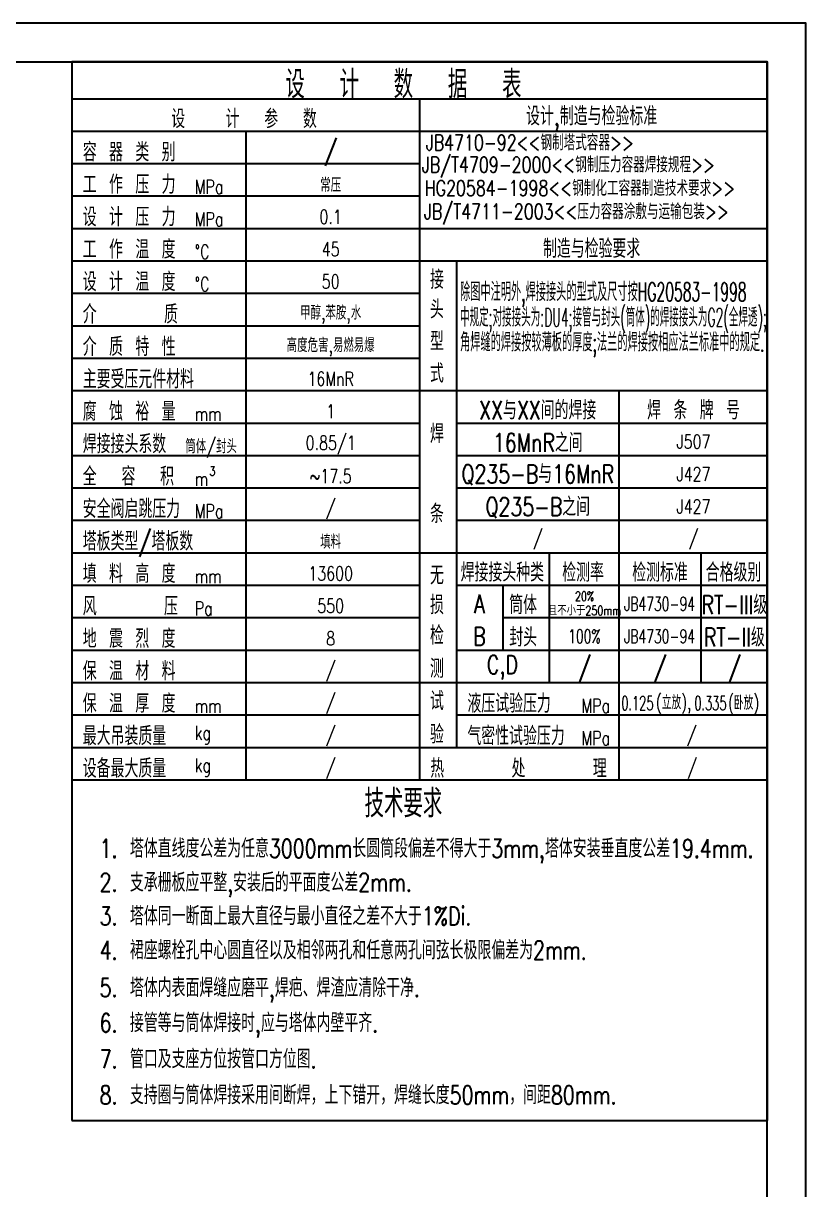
# Model space of a CAD drawing. Extents: x 4061 to 20693, y -5077 to 18471.
# Drawn here: x 15020 to 20693, y 10013 to 18471 of the extents above; entities that cross this region are included whole.
import ezdxf
from ezdxf.enums import TextEntityAlignment as Align

# ---------------------------------------------------------------- set-up
doc = ezdxf.new("R2010")
doc.units = 0
doc.header["$LTSCALE"] = 280
doc.header["$MEASUREMENT"] = 0
doc.layers.get('0').update_dxf_attribs({"linetype": 'CONTINUOUS'})
doc.layers.add('3', color=6, linetype='CONTINUOUS')
doc.layers.add('4', color=5, linetype='CONTINUOUS')
doc.styles.add('HZ', font='txt', dxfattribs={"width": 0.7, "bigfont": 'hztxt'})
doc.styles.add('HZ1', font='TXT', dxfattribs={"bigfont": 'HZTXT'})

msp = doc.modelspace()

# ---------------------------------------------------------------- linework, layer by layer
at = {"color": 1}
for p, q in [((15372.69809, 18191.42406), (15372.69809, 10516.03524)), ((20412.69809, 18191.42406), (15372.69809, 18191.42406)), ((20412.69809, 18191.42406), (20412.69809, 10516.03524)), ((15372.69809, 10516.03524), (20412.69809, 10516.03524))]:
    msp.add_line(p, q, dxfattribs=at)
for p, q in [((20412.69809, 17922.62406), (15372.69809, 17922.62406)), ((17892.69809, 17922.62406), (17892.69809, 12983.42406)), ((20412.69809, 17687.42406), (15372.69809, 17687.42406)), ((16632.69809, 17687.42406), (16632.69809, 12983.42406)), ((17892.69809, 17452.22406), (15372.69809, 17452.22406)), ((17892.69809, 17217.02406), (15372.69809, 17217.02406)), ((20412.69809, 16981.82406), (15372.69809, 16981.82406)), ((20412.69809, 16746.62406), (15372.69809, 16746.62406)), ((18161.49809, 16746.62406), (18161.49809, 13218.62406)), ((17892.69809, 16511.42406), (15372.69809, 16511.42406)), ((17892.69809, 16276.22406), (15372.69809, 16276.22406)), ((17892.69809, 16041.02406), (15372.69809, 16041.02406)), ((20412.69809, 15805.82406), (15372.69809, 15805.82406)), ((19337.49809, 15805.82406), (19337.49809, 13218.62406)), ((17892.69809, 15570.62406), (15372.69809, 15570.62406)), ((20412.69809, 15570.62406), (18161.49809, 15570.62406)), ((17892.69809, 15335.42406), (15372.69809, 15335.42406)), ((20412.69809, 15335.42406), (18161.49809, 15335.42406)), ((17892.69809, 15100.22406), (15372.69809, 15100.22406)), ((20412.69809, 15100.22406), (18161.49809, 15100.22406)), ((17892.69809, 14865.02406), (15372.69809, 14865.02406)), ((20412.69809, 14865.02406), (18161.49809, 14865.02406)), ((20412.69809, 14629.82406), (15372.69809, 14629.82406)), ((18833.49809, 14629.82406), (18833.49809, 13689.02406)), ((19932.44955, 14629.82406), (19932.44955, 13689.02406)), ((17892.69809, 14394.62406), (15372.69809, 14394.62406)), ((20412.69809, 14394.62406), (18161.49809, 14394.62406)), ((18497.49809, 14394.62406), (18497.49809, 13924.22406)), ((17892.69809, 14159.42406), (15372.69809, 14159.42406)), ((20412.69809, 14159.42406), (18497.49809, 14159.42406)), ((20412.69809, 14159.42406), (18497.49809, 14159.42406)), ((17892.69809, 13924.22406), (15372.69809, 13924.22406)), ((20412.69809, 13924.22406), (18161.49809, 13924.22406)), ((20412.69809, 13689.02406), (15372.69809, 13689.02406)), ((17892.69809, 13453.82406), (15372.69809, 13453.82406)), ((20412.69809, 13453.82406), (18161.49809, 13453.82406)), ((20412.69809, 13453.82406), (18161.49809, 13453.82406)), ((20412.69809, 13218.62406), (15372.69809, 13218.62406)), ((19337.49809, 13218.62406), (19337.49809, 12983.42406)), ((20412.69809, 12983.42406), (15372.69809, 12983.42406))]:
    msp.add_line(p, q)
at = {"layer": '3'}
msp.add_lwpolyline([(20692.69809, -5076.57594), (20692.69809, 18471.42406), (4060.69809, 18471.42406), (4060.69809, -5076.57594)], close=True, dxfattribs=at)
at = {"layer": '4', "const_width": 14}
msp.add_lwpolyline([(20412.69809, -4796.57594), (20412.69809, 18191.42406), (4340.69809, 18191.42406), (4340.69809, -4796.57594)], close=True, dxfattribs=at)

# ---------------------------------------------------------------- texts
at = {"style": 'HZ'}
for s, height, width, p in [('设  计  数  据  表', 201.5999999, 0.7, (17776.10098, 18038.58564)), ('设   计  参  数', 134.4, 0.75, (16620.753, 17785.51743)), ('设计,制造与检验标准', 134.4, 0.75, (19140.753, 17785.51743)), ('/', 134.4, 0.75, (17248.65548, 17539.27067)), ('常压', 100.8, 0.75, (17248.65548, 17304.07067)), ('0.1', 100.8, 0.75, (17248.65548, 17068.87067)), ('制造与检验要求', 134.4, 0.75, (19140.753, 16844.71743)), ('45', 100.8, 0.75, (17248.65548, 16833.67067)), ('50', 100.8, 0.75, (17248.65548, 16598.47067)), ('甲醇,苯胺,水', 100.8, 0.75, (17248.65548, 16363.27067)), ('高度危害,易燃易爆', 100.8, 0.75, (17248.65548, 16128.07067)), ('16MnR', 100.8, 0.75, (17248.65548, 15892.87067)), ('XX与XX间的焊接', 134.4, 0.75, (18750.03465, 15672.74279)), ('焊 条 牌 号', 134.4, 0.75, (19879.48889, 15672.74279)), ('1', 100.8, 0.75, (17248.65548, 15657.67067)), ('0.85/1', 100.8, 0.75, (17248.65548, 15422.47067)), ('16MnR之间', 134.4, 0.75, (18750.03465, 15437.54279)), ('J507', 100.8, 0.75, (19879.48889, 15437.54279)), ('~17.5', 100.8, 0.75, (17248.65548, 15187.27067)), ('Q235-B与16MnR', 134.4, 0.75, (18750.03465, 15202.34279)), ('J427', 100.8, 0.75, (19879.48889, 15202.34279)), ('/', 100.8, 0.75, (17248.65548, 14952.07067)), ('Q235-B之间', 134.4, 0.75, (18750.03465, 14967.14279)), ('J427', 100.8, 0.75, (19879.48889, 14967.14279)), ('/', 100.8, 0.75, (18750.03465, 14731.94279)), ('/', 100.8, 0.75, (19879.48889, 14731.94279)), ('填料', 100.8, 0.75, (17248.65548, 14716.87067)), ('焊接接头种类', 134.4, 0.75, (18493.44505, 14496.74279)), ('检测率', 134.4, 0.75, (19078.46652, 14496.74279)), ('检测标准', 134.4, 0.75, (19636.36706, 14496.74279)), ('合格级别', 134.4, 0.75, (20169.48611, 14496.74279)), ('13600', 100.8, 0.75, (17248.65548, 14481.67067)), ('550', 100.8, 0.75, (17248.65548, 14246.47067)), ('A', 134.4, 0.75, (18326.78038, 14261.54279)), ('筒体', 134.4, 0.75, (18643.99122, 14261.54279)), ('20%', 67.2, 0.75, (19088.94988, 14316.69854)), ('JB4730-94', 100.8, 0.65, (19633.50131, 14261.54279)), ('RT-III级', 134.4, 0.75, (20175.70845, 14261.54279)), ('且不小于250mm', 67.2, 0.75, (19088.94988, 14218.20868)), ('8', 100.8, 0.75, (17248.65548, 14011.27067)), ('B', 134.4, 0.75, (18326.78038, 14026.34279)), ('封头', 134.4, 0.75, (18643.99122, 14026.34279)), ('100%', 100.8, 0.65, (19088.94988, 14026.34279)), ('JB4730-94', 100.8, 0.65, (19633.50131, 14026.34279)), ('RT-II级', 134.4, 0.75, (20175.70845, 14026.34279)), ('C,D', 134.4, 0.75, (18493.44505, 13800.08628)), ('/', 134.4, 0.75, (19088.94988, 13791.14279)), ('/', 134.4, 0.75, (19636.36706, 13791.14279)), ('/', 134.4, 0.75, (20175.70845, 13791.14279)), ('/', 100.8, 0.75, (17248.65548, 13776.07067)), ('/', 100.8, 0.75, (17248.65548, 13540.87067)), ('0.125', 100.8, 0.6, (19472.66797, 13540.87067)), ('0.335', 100.8, 0.6, (20002.05741, 13540.87067)), ('/', 100.8, 0.75, (17248.65548, 13305.67067)), ('/', 100.8, 0.75, (19866.22136, 13305.67067)), ('/', 100.8, 0.75, (17248.65548, 13070.47067)), ('/', 100.8, 0.75, (19868.87171, 13070.47067)), ('技术要求', 201.6, 0.7, (17776.10098, 12824.28641))]:
    msp.add_text(s, height=height, dxfattribs=dict(at, width=width)).set_placement(p, align=Align.MIDDLE)
for s, height, style, width, p in [('容 器 类 别', 134.4, 'HZ', 0.75, (15451.14006, 17470.39881)), ('JB4710-92<<钢制塔式容器>>', 112, 'HZ', 0.75, (17938.40463, 17550.29492)), ('工 作 压 力', 134.4, 'HZ', 0.75, (15451.14006, 17235.19881)), ('HG20584-1998<<钢制化工容器制造技术要求>>', 112, 'HZ', 0.75, (17930.64911, 17220.06792)), ('MPa', 100.8, 'HZ', 0.75, (16263.4193, 17235.19881)), ('JB/T4711-2003<<压力容器涂敷与运输包装>>', 112, 'HZ', 0.75, (17925.18382, 17050.68005)), ('设 计 压 力', 134.4, 'HZ', 0.75, (15451.14006, 16999.99881)), ('MPa', 100.8, 'HZ', 0.75, (16263.4193, 16999.99881)), ('工 作 温 度', 134.4, 'HZ', 0.75, (15451.14006, 16764.79881)), ('%%DC', 100.8, 'HZ', 0.75, (16263.4193, 16764.79881)), ('设 计 温 度', 134.4, 'HZ', 0.75, (15451.14006, 16529.59881)), ('接', 134.4, 'HZ', 0.75, (17968.80433, 16545.91488)), ('%%DC', 100.8, 'HZ', 0.75, (16263.4193, 16529.59881)), ('除图中注明外,焊接接头的型式及尺寸按HG20583-1998', 134.4, 'HZ', 0.55, (18186.71214, 16457.18653)), ('介     质', 134.4, 'HZ', 0.75, (15451.14006, 16294.39881)), ('头', 134.4, 'HZ', 0.75, (17968.80433, 16330.21463)), ('中规定;对接接头为:DU4;接管与封头(筒体)的焊接接头为G2(全焊透);', 134.4, 'HZ', 0.49, (18186.71214, 16272.39802)), ('型', 134.4, 'HZ', 0.75, (17968.80433, 16098.69173)), ('角焊缝的焊接按较薄板的厚度;法兰的焊接按相应法兰标准中的规定.', 134.4, 'HZ', 0.55, (18186.71214, 16091.81639)), ('介 质 特 性', 134.4, 'HZ', 0.75, (15451.14006, 16059.19881)), ('式', 134.4, 'HZ', 0.75, (17968.80433, 15866.31283)), ('主要受压元件材料', 134.4, 'HZ', 0.75, (15451.14006, 15823.99881)), ('腐 蚀 裕 量', 134.4, 'HZ', 0.75, (15451.14006, 15588.79881)), ('mm', 100.8, 'HZ', 0.75, (16263.4193, 15588.79881)), ('焊', 134.4, 'HZ', 0.75, (17968.80433, 15428.01391)), ('焊接接头系数', 134.4, 'HZ', 0.75, (15451.14006, 15353.59881)), ('筒体/封头', 100.8, 'HZ', 0.75, (16195.09319, 15353.59881)), ('全  容  积', 134.4, 'HZ', 0.75, (15451.14006, 15118.39881)), ('3', 67.2, 'HZ', 0.75, (16369.79192, 15190.49509)), ('m', 100.8, 'HZ', 0.75, (16263.4193, 15118.39881)), ('安全阀启跳压力', 134.4, 'HZ', 0.75, (15451.14006, 14883.19881)), ('MPa', 100.8, 'HZ', 0.75, (16263.4193, 14883.19881)), ('条', 134.4, 'HZ', 0.75, (17968.80433, 14847.71082)), ('塔板类型/塔板数', 134.4, 'HZ', 0.75, (15451.14006, 14647.99882)), ('填 料 高 度', 134.4, 'HZ', 0.75, (15451.14006, 14412.79882)), ('mm', 100.8, 'HZ', 0.75, (16263.4193, 14412.79882)), ('无', 134.4, 'HZ', 0.75, (17968.80433, 14401.88796)), ('风     压', 134.4, 'HZ', 0.75, (15451.14006, 14177.59882)), ('损', 134.4, 'HZ', 0.75, (17968.80433, 14186.0995)), ('Pa', 100.8, 'HZ', 0.75, (16263.4193, 14177.59882)), ('地 震 烈 度', 134.4, 'HZ', 0.75, (15451.14006, 13942.39882)), ('检', 134.4, 'HZ', 0.75, (17968.80433, 13965.53231)), ('保 温 材 料', 134.4, 'HZ', 0.75, (15451.14006, 13707.19882)), ('测', 134.4, 'HZ', 0.75, (17968.80433, 13724.36504)), ('保 温 厚 度', 134.4, 'HZ', 0.75, (15451.14006, 13471.99882)), ('试', 134.4, 'HZ', 0.75, (17968.80433, 13489.98727)), ('液压试验压力', 134.4, 'HZ', 0.75, (18239.94006, 13471.99882)), ('mm', 100.8, 'HZ', 0.75, (16263.4193, 13471.99882)), ('MPa', 100.8, 'HZ', 0.75, (19067.14769, 13471.99882)), ('(立放),', 100.8, 'HZ', 0.7, (19606.47508, 13497.03882)), ('(卧放)', 100.8, 'HZ', 0.7, (20129.59957, 13493.90871)), ('最大吊装质量', 134.4, 'HZ', 0.75, (15451.14006, 13236.79882)), ('kg', 100.8, 'HZ', 0.75, (16263.4193, 13275.62623)), ('验', 134.4, 'HZ', 0.75, (17968.80433, 13248.82)), ('气密性试验压力', 134.4, 'HZ', 0.75, (18239.94006, 13236.79882)), ('MPa', 100.8, 'HZ', 0.75, (19067.14769, 13236.79882)), ('设备最大质量', 134.4, 'HZ', 0.75, (15451.14006, 13001.59882)), ('kg', 100.8, 'HZ', 0.75, (16263.4193, 13040.42623)), ('热     处     理', 134.4, 'HZ', 0.75, (17971.14006, 13001.59882)), ('1. 塔体直线度公差为任意3000mm长圆筒段偏差不得大于3mm,塔体安装垂直度公差19.4mm.', 134.4, 'HZ1', 0.75, (15573.37095, 12420.82603)), ('2. 支承栅板应平整,安装后的平面度公差2mm.', 134.4, 'HZ1', 0.75, (15573.37095, 12174.53475)), ('3. 塔体同一断面上最大直径与最小直径之差不大于1%Di.', 134.4, 'HZ1', 0.75, (15573.37095, 11930.45856)), ('4. 裙座螺栓孔中心圆直径以及相邻两孔和任意两孔间弦长极限偏差为2mm.', 134.4, 'HZ1', 0.75, (15573.37095, 11683.0458)), ('5. 塔体内表面焊缝应磨平,焊疤、焊渣应清除干净.', 134.4, 'HZ1', 0.75, (15573.37095, 11410.96882)), ('6. 接管等与筒体焊接时,应与塔体内壁平齐.', 134.4, 'HZ1', 0.75, (15573.37095, 11155.75972)), ('7. 管口及支座方位按管口方位图.', 134.4, 'HZ1', 0.75, (15573.37095, 10893.87643)), ('8. 支持圈与筒体焊接采用间断焊，上下错开，焊缝长度50mm，间距80mm.', 134.4, 'HZ1', 0.75, (15573.37095, 10632.97482))]:
    msp.add_text(s, height=height, dxfattribs=dict(style=style, width=width)).set_placement(p)
at = {"style": 'HZ', "width": 0.75}
msp.add_text('JB/T4709-2000<<钢制压力容器焊接规程>>', height=112, dxfattribs=at).set_placement((17909.33864, 17446.20595), align=Align.MIDDLE_LEFT)

doc.saveas('drawing.dxf')
